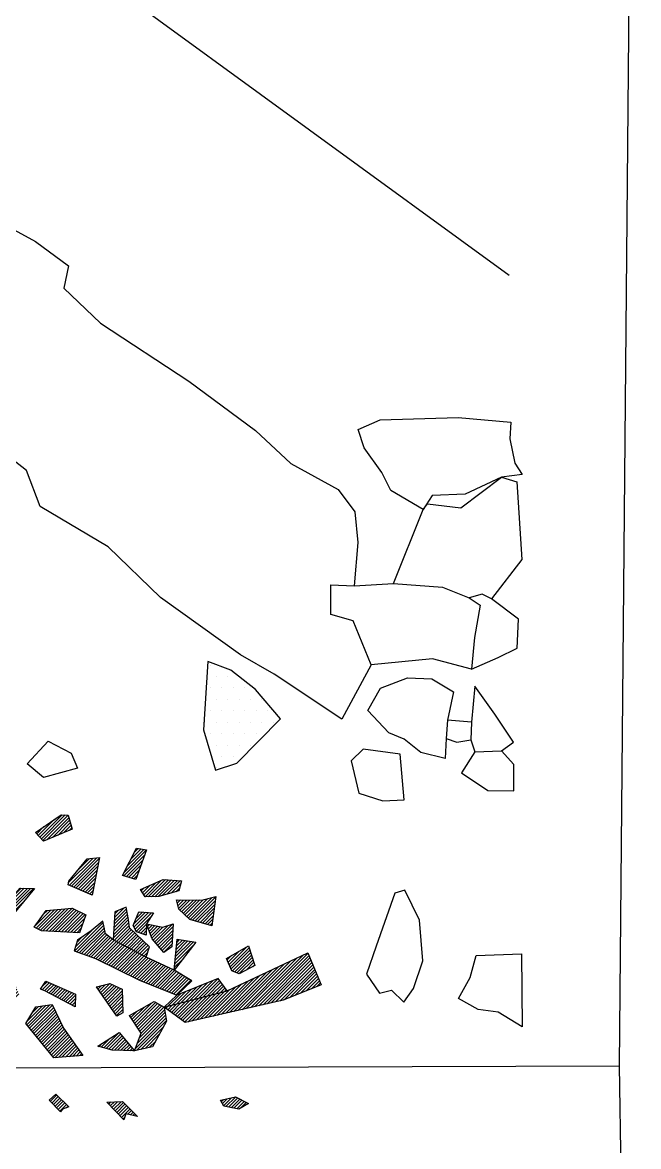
# Model space of a CAD drawing. Header units: metres. Extents: x 2 to 3.38, y -19.02 to -16.
# Drawn here: x 2.707 to 3.381, y -18.402 to -17.172 of the extents above; entities that cross this region are included whole.
import ezdxf

# ---------------------------------------------------------------- set-up
doc = ezdxf.new("R2010")
doc.units = ezdxf.units.M
doc.header["$LTSCALE"] = 25
doc.header["$MEASUREMENT"] = 0
doc.linetypes.add('STRICHPUNKTX2', pattern=[2, 1, -0.5, 0, -0.5])
doc.layers.get('0').update_dxf_attribs({"linetype": 'CONTINUOUS'})
for name, color, linetype in [('BEFUND', 1, 'CONTINUOUS'), ('GRABUNGSGRENZE', 3, 'STRICHPUNKTX2'), ('KNOCHEN', 2, 'CONTINUOUS'), ('KNOCHENSCHRAFF', 2, 'CONTINUOUS'), ('STEINE', 4, 'CONTINUOUS'), ('STEINESCHRAFF', 4, 'CONTINUOUS')]:
    doc.layers.add(name, color=color, linetype=linetype)

# ---------------------------------------------------------------- blocks, each defined once
blk = doc.blocks.new('*X4')
at = {"color": 0}
for p, q in [((248.67, -1802.29), (248.85, -1802.11)), ((248.83, -1802.49), (249.34, -1801.98)), ((248.99, -1802.68), (249.83, -1801.84)), ((249.15, -1802.88), (250.25, -1801.78)), ((249.3, -1803.07), (250.38, -1802)), ((249.46, -1803.27), (250.52, -1802.22)), ((249.62, -1803.47), (250.65, -1802.43)), ((249.78, -1803.66), (250.78, -1802.65)), ((249.93, -1803.86), (250.92, -1802.87)), ((250.09, -1804.05), (251.05, -1803.09)), ((250.25, -1804.25), (251.19, -1803.31)), ((250.47, -1804.38), (251.32, -1803.53)), ((250.7, -1804.5), (251.46, -1803.75)), ((250.94, -1804.62), (251.59, -1803.97)), ((251.17, -1804.74), (251.79, -1804.13)), ((262.53, -1805.41), (263.81, -1804.13)), ((272.57, -1806.32), (275.02, -1803.87)), ((272.74, -1806.51), (275.35, -1803.9)), ((272.9, -1806.7), (275.67, -1803.93)), ((251.4, -1804.87), (251.98, -1804.29)), ((251.63, -1804.99), (252.17, -1804.45)), ((251.87, -1805.11), (252.37, -1804.6)), ((252.1, -1805.23), (252.56, -1804.76)), ((252.33, -1805.35), (252.66, -1805.02)), ((262.6, -1805.68), (264.08, -1804.21)), ((262.63, -1804.95), (263.39, -1804.19)), ((262.74, -1804.49), (262.98, -1804.25)), ((262.81, -1805.83), (264.33, -1804.31)), ((263.01, -1805.98), (264.58, -1804.41)), ((263.22, -1806.13), (264.84, -1804.51)), ((263.48, -1806.22), (265.09, -1804.61)), ((272.24, -1805.95), (273.03, -1805.16)), ((272.4, -1806.14), (274.17, -1804.37)), ((273.35, -1806.61), (275.75, -1804.21)), ((273.96, -1806.35), (275.83, -1804.48)), ((274.57, -1806.09), (275.91, -1804.75)), ((275.18, -1805.84), (275.99, -1805.02)), ((275.79, -1805.58), (276.08, -1805.29)), ((251, -1807.74), (251.32, -1807.42)), ((251.04, -1808.05), (252, -1807.1)), ((251.08, -1808.37), (252.27, -1807.18)), ((251.12, -1808.68), (252.51, -1807.29)), ((251.16, -1808.99), (252.75, -1807.41)), ((251.77, -1808.74), (252.99, -1807.52)), ((252.48, -1808.39), (253.16, -1807.7)), ((265.54, -1807.35), (265.56, -1807.33)), ((265.56, -1807.67), (265.92, -1807.31)), ((265.59, -1808), (266.29, -1807.3)), ((265.62, -1808.32), (266.66, -1807.29)), ((265.65, -1808.65), (266.99, -1807.31)), ((265.67, -1808.98), (267.14, -1807.51)), ((265.7, -1809.3), (267.29, -1807.72)), ((252.85, -1808.37), (253.25, -1807.97)), ((253.22, -1808.35), (253.34, -1808.23)), ((265.47, -1811.66), (268.19, -1808.94)), ((265.73, -1809.63), (267.44, -1807.92)), ((265.76, -1809.95), (267.59, -1808.13)), ((265.79, -1810.28), (267.74, -1808.33)), ((265.81, -1810.61), (267.89, -1808.53)), ((265.84, -1810.93), (268.04, -1808.74)), ((275.72, -1811.3), (278.4, -1808.63)), ((275.78, -1811.6), (278.8, -1808.58)), ((276.03, -1811.7), (279.11, -1808.63)), ((276.28, -1811.81), (279.02, -1809.07)), ((276.78, -1809.89), (278, -1808.67)), ((252.87, -1811.88), (255.54, -1809.22)), ((253.01, -1811.39), (255.11, -1809.29)), ((253.11, -1811.99), (255.88, -1809.22)), ((253.35, -1812.1), (255.95, -1809.51)), ((253.6, -1812.22), (256.01, -1809.8)), ((253.84, -1812.33), (256.07, -1810.09)), ((265.09, -1812.39), (268.33, -1809.14)), ((265.33, -1812.5), (268.48, -1809.35)), ((265.6, -1812.59), (268.63, -1809.55)), ((265.86, -1812.68), (268.78, -1809.76)), ((266.13, -1812.77), (268.93, -1809.96)), ((267.43, -1811.82), (269.08, -1810.16)), ((276.53, -1811.91), (278.93, -1809.51)), ((276.77, -1812.02), (278.85, -1809.95)), ((254.07, -1812.45), (256.14, -1810.38)), ((254.27, -1812.61), (256.2, -1810.67)), ((254.46, -1812.76), (256.27, -1810.96)), ((254.66, -1812.92), (256.33, -1811.25)), ((254.86, -1813.08), (256.4, -1811.54)), ((267.83, -1811.77), (269.23, -1810.37)), ((268.22, -1811.73), (269.38, -1810.57)), ((277.02, -1812.12), (278.76, -1810.39)), ((277.27, -1812.23), (278.67, -1810.83)), ((277.52, -1812.34), (278.59, -1811.27)), ((255.23, -1813.06), (256.46, -1811.83)), ((255.59, -1813.05), (256.59, -1812.05)), ((255.96, -1813.03), (256.74, -1812.25)), ((256.33, -1813.02), (256.89, -1812.45)), ((256.7, -1813), (257.05, -1812.65)), ((267.28, -1815.5), (270.86, -1811.92)), ((267.47, -1815.67), (271.21, -1811.93)), ((267.67, -1815.82), (271.55, -1811.94)), ((267.88, -1815.97), (271.89, -1811.95)), ((269.72, -1812.71), (270.52, -1811.91)), ((277.77, -1812.44), (278.5, -1811.71)), ((278.02, -1812.55), (278.41, -1812.15)), ((278.26, -1812.65), (278.32, -1812.59)), ((245.01, -1815.86), (247.29, -1813.58)), ((245.25, -1815.96), (247.57, -1813.65)), ((245.5, -1816.07), (247.79, -1813.78)), ((245.74, -1816.18), (248.02, -1813.91)), ((245.99, -1814.52), (246.95, -1813.56)), ((246.38, -1813.78), (246.61, -1813.54)), ((257.07, -1812.98), (257.2, -1812.86)), ((263.77, -1814.06), (263.92, -1813.92)), ((263.8, -1814.39), (264.23, -1813.96)), ((263.83, -1814.71), (264.53, -1814.01)), ((268.08, -1816.11), (270.85, -1813.34)), ((244.35, -1814.74), (244.87, -1814.22)), ((244.41, -1815.04), (245.09, -1814.36)), ((244.51, -1814.23), (244.65, -1814.09)), ((244.54, -1815.26), (245.31, -1814.49)), ((244.67, -1815.49), (245.53, -1814.62)), ((244.79, -1815.72), (245.75, -1814.76)), ((245.99, -1816.29), (248.24, -1814.04)), ((246.22, -1816.41), (248.46, -1814.17)), ((246.37, -1816.61), (248.68, -1814.3)), ((246.53, -1816.81), (248.91, -1814.43)), ((246.68, -1817.01), (249.13, -1814.56)), ((246.84, -1817.21), (248.8, -1815.25)), ((263.86, -1815.03), (264.84, -1814.05)), ((263.89, -1815.36), (265.14, -1814.11)), ((264.26, -1815.35), (265.28, -1814.32)), ((264.96, -1814.99), (265.42, -1814.53)), ((272.06, -1816.03), (273.78, -1814.3)), ((272.16, -1816.28), (274.17, -1814.27)), ((272.39, -1816.4), (274.56, -1814.23)), ((272.63, -1816.52), (274.95, -1814.2)), ((272.91, -1816.59), (275.34, -1814.16)), ((272.98, -1814.76), (273.4, -1814.34)), ((273.24, -1816.61), (275.72, -1814.13)), ((273.58, -1816.63), (276.11, -1814.09)), ((273.92, -1816.64), (276.35, -1814.21)), ((274.25, -1816.66), (276.59, -1814.32)), ((274.59, -1816.68), (276.83, -1814.44)), ((274.93, -1816.69), (277.07, -1814.55)), ((275.27, -1816.71), (277.31, -1814.67)), ((275.6, -1816.73), (277.55, -1814.78)), ((275.94, -1816.74), (277.46, -1815.23)), ((246.94, -1817.46), (248.53, -1815.87)), ((247, -1817.75), (248.76, -1816)), ((247.45, -1817.65), (248.98, -1816.12)), ((248.01, -1817.45), (249.08, -1816.38)), ((268.29, -1816.26), (269.18, -1815.37)), ((276.28, -1816.76), (277.28, -1815.76)), ((276.37, -1818.79), (279.51, -1815.65)), ((276.61, -1816.78), (277.1, -1816.29)), ((276.63, -1818.88), (279.57, -1815.94)), ((276.89, -1818.97), (279.64, -1816.23)), ((248.56, -1817.26), (249.03, -1816.78)), ((260.9, -1818.7), (261.9, -1817.7)), ((260.92, -1818.33), (261.66, -1817.59)), ((260.93, -1817.96), (261.42, -1817.47)), ((260.94, -1817.6), (261.18, -1817.36)), ((264.77, -1818.01), (265.83, -1816.96)), ((264.79, -1817.64), (265.55, -1816.88)), ((264.8, -1817.28), (265.27, -1816.81)), ((264.81, -1816.91), (264.99, -1816.73)), ((265, -1818.14), (266.11, -1817.03)), ((265.23, -1818.26), (266.39, -1817.1)), ((265.46, -1818.39), (266.59, -1817.25)), ((265.68, -1818.51), (266.69, -1817.5)), ((276.45, -1818.35), (278.26, -1816.54)), ((276.61, -1817.84), (277.17, -1817.28)), ((277.15, -1819.06), (279.7, -1816.52)), ((277.42, -1819.16), (279.77, -1816.81)), ((277.68, -1819.25), (279.92, -1817)), ((277.94, -1819.34), (280.12, -1817.16)), ((278.2, -1819.43), (280.31, -1817.32)), ((278.47, -1819.52), (280.51, -1817.48)), ((278.72, -1819.62), (280.72, -1817.62)), ((253.91, -1818.62), (254.07, -1818.46)), ((253.97, -1818.91), (254.45, -1818.43)), ((254.04, -1819.2), (254.84, -1818.4)), ((254.1, -1819.49), (255.22, -1818.37)), ((254.16, -1819.79), (255.6, -1818.35)), ((254.22, -1820.08), (255.97, -1818.33)), ((254.28, -1820.37), (256.06, -1818.59)), ((254.35, -1820.66), (256.16, -1818.85)), ((260.81, -1821.27), (263.58, -1818.5)), ((260.82, -1820.9), (263.34, -1818.38)), ((260.83, -1820.53), (263.1, -1818.27)), ((260.85, -1820.17), (262.86, -1818.16)), ((260.86, -1819.8), (262.62, -1818.04)), ((260.87, -1819.43), (262.38, -1817.93)), ((260.89, -1819.07), (262.14, -1817.81)), ((261.03, -1821.4), (263.82, -1818.61)), ((261.35, -1821.43), (264.06, -1818.72)), ((265.91, -1818.64), (266.79, -1817.76)), ((266.14, -1818.76), (266.89, -1818.01)), ((266.37, -1818.89), (266.99, -1818.27)), ((266.6, -1819.01), (267.09, -1818.52)), ((266.83, -1819.14), (267.19, -1818.77)), ((278.96, -1819.74), (280.95, -1817.74)), ((279.19, -1819.85), (281.19, -1817.86)), ((279.43, -1819.97), (281.42, -1817.98)), ((279.67, -1820.09), (281.65, -1818.1)), ((279.9, -1820.2), (281.88, -1818.22)), ((280.14, -1820.32), (282.12, -1818.35)), ((280.38, -1820.44), (282.35, -1818.47)), ((280.61, -1820.55), (282.58, -1818.59)), ((280.85, -1820.67), (282.81, -1818.71)), ((281.09, -1820.79), (283.05, -1818.83)), ((254.68, -1820.67), (256.25, -1819.11)), ((255.02, -1820.69), (256.34, -1819.37)), ((255.36, -1820.7), (256.43, -1819.63)), ((255.7, -1820.72), (256.53, -1819.89)), ((256.04, -1820.73), (256.62, -1820.15)), ((261.67, -1821.47), (263.98, -1819.16)), ((261.98, -1821.51), (263.89, -1819.6)), ((262.3, -1821.54), (263.81, -1820.03)), ((267.06, -1819.26), (267.29, -1819.03)), ((267.28, -1819.39), (267.39, -1819.28)), ((281.32, -1820.91), (283.28, -1818.95)), ((281.56, -1821.02), (283.51, -1819.07)), ((281.8, -1821.14), (283.74, -1819.19)), ((282.03, -1821.26), (283.98, -1819.31)), ((282.27, -1821.37), (284.21, -1819.44)), ((282.51, -1821.49), (284.45, -1819.55)), ((282.74, -1821.61), (284.69, -1819.66)), ((282.98, -1821.72), (284.93, -1819.77)), ((283.22, -1821.84), (285.17, -1819.89)), ((283.45, -1821.96), (285.41, -1820)), ((283.7, -1822.06), (285.65, -1820.11)), ((245.37, -1820.8), (245.44, -1820.73)), ((245.44, -1821.07), (245.65, -1820.87)), ((245.52, -1821.35), (245.86, -1821.02)), ((245.6, -1821.63), (246.07, -1821.16)), ((245.67, -1821.91), (246.28, -1821.3)), ((256.38, -1820.74), (256.71, -1820.42)), ((256.72, -1820.76), (256.8, -1820.68)), ((262.62, -1821.58), (263.73, -1820.47)), ((262.94, -1821.61), (263.65, -1820.9)), ((263.26, -1821.65), (263.56, -1821.34)), ((283.95, -1822.16), (285.89, -1820.22)), ((284.21, -1822.26), (286.14, -1820.34)), ((284.46, -1822.37), (286.38, -1820.45)), ((284.71, -1822.47), (286.62, -1820.56)), ((284.96, -1822.57), (286.86, -1820.67)), ((285.22, -1822.67), (287.1, -1820.79)), ((285.47, -1822.77), (287.33, -1820.9)), ((285.72, -1822.87), (287.55, -1821.04)), ((285.97, -1822.97), (287.78, -1821.17)), ((286.23, -1823.07), (288, -1821.3)), ((245.75, -1822.19), (246.49, -1821.45)), ((245.82, -1822.47), (246.7, -1821.59)), ((245.99, -1822.65), (246.91, -1821.73)), ((246.2, -1822.8), (247.12, -1821.87)), ((246.4, -1822.95), (247.33, -1822.02)), ((246.61, -1823.1), (247.54, -1822.16)), ((246.81, -1823.24), (247.75, -1822.3)), ((247.02, -1823.39), (247.96, -1822.45)), ((247.22, -1823.54), (248.17, -1822.59)), ((272.84, -1822.67), (273.36, -1822.15)), ((272.84, -1823.03), (273.61, -1822.25)), ((273.08, -1823.14), (273.86, -1822.36)), ((273.32, -1823.26), (274.1, -1822.47)), ((273.55, -1823.38), (274.35, -1822.58)), ((286.48, -1823.17), (288.22, -1821.44)), ((286.73, -1823.27), (288.44, -1821.57)), ((286.98, -1823.38), (288.66, -1821.7)), ((287.24, -1823.48), (288.88, -1821.84)), ((287.49, -1823.58), (289.1, -1821.97)), ((247.43, -1823.69), (248.38, -1822.73)), ((247.63, -1823.84), (248.59, -1822.88)), ((247.84, -1823.99), (248.8, -1823.02)), ((248.58, -1823.6), (249.01, -1823.16)), ((267.02, -1822.84), (267.06, -1822.8)), ((267.07, -1823.14), (267.41, -1822.8)), ((267.13, -1823.44), (267.76, -1822.8)), ((267.18, -1823.73), (268.12, -1822.8)), ((267.23, -1824.03), (268.47, -1822.8)), ((267.29, -1824.33), (268.85, -1822.77)), ((267.34, -1824.63), (269.23, -1822.75)), ((267.57, -1824.76), (269.61, -1822.72)), ((267.95, -1824.73), (269.97, -1822.71)), ((268.34, -1824.69), (270.07, -1822.96)), ((268.73, -1824.66), (270.18, -1823.21)), ((269.12, -1824.63), (270.28, -1823.46)), ((273.78, -1823.5), (274.59, -1822.68)), ((274.01, -1823.62), (274.84, -1822.79)), ((274.24, -1823.74), (275.09, -1822.9)), ((274.48, -1823.86), (275.33, -1823.01)), ((274.71, -1823.98), (275.58, -1823.12)), ((274.94, -1824.11), (275.82, -1823.22)), ((275.17, -1824.23), (276.07, -1823.33)), ((275.4, -1824.35), (276.32, -1823.44)), ((275.64, -1824.47), (276.47, -1823.63)), ((253.93, -1825.67), (255.1, -1824.5)), ((253.93, -1825.31), (254.72, -1824.53)), ((253.93, -1824.96), (254.34, -1824.55)), ((253.93, -1824.61), (253.96, -1824.58)), ((254.14, -1825.82), (255.48, -1824.48)), ((254.46, -1825.85), (255.85, -1824.45)), ((254.78, -1825.88), (256.23, -1824.43)), ((255.1, -1825.91), (256.61, -1824.41)), ((255.42, -1825.95), (256.99, -1824.38)), ((255.74, -1825.98), (257.08, -1824.64)), ((256.07, -1826.01), (257.07, -1825.01)), ((269.51, -1824.59), (269.92, -1824.18)), ((271.14, -1826.85), (273.26, -1824.72)), ((271.21, -1826.42), (272.85, -1824.78)), ((271.3, -1827.04), (273.67, -1824.67)), ((271.46, -1827.24), (273.97, -1824.72)), ((271.61, -1827.43), (274.09, -1824.96)), ((271.77, -1825.51), (272.44, -1824.84)), ((275.87, -1824.59), (276.46, -1824)), ((276.1, -1824.71), (276.45, -1824.37)), ((276.33, -1824.83), (276.43, -1824.74)), ((256.39, -1826.04), (257.06, -1825.37)), ((256.71, -1826.07), (257.05, -1825.73)), ((257.03, -1826.1), (257.04, -1826.1)), ((261.43, -1827.37), (262.79, -1826)), ((261.59, -1827.56), (263.18, -1825.97)), ((261.76, -1827.75), (263.46, -1826.04)), ((261.92, -1827.94), (263.6, -1826.26)), ((271.77, -1827.63), (274.2, -1825.2)), ((271.93, -1827.82), (274.31, -1825.44)), ((272.09, -1828.02), (274.43, -1825.68)), ((272.25, -1828.21), (274.54, -1825.92)), ((272.41, -1828.41), (274.65, -1826.16)), ((261.26, -1827.18), (261.28, -1827.16)), ((262.08, -1828.13), (263.74, -1826.47)), ((262.25, -1828.31), (263.88, -1826.68)), ((262.41, -1828.5), (264.02, -1826.9)), ((262.57, -1828.69), (264.16, -1827.11)), ((262.74, -1828.88), (264.3, -1827.32)), ((262.9, -1829.07), (264.44, -1827.54)), ((272.56, -1828.6), (274.77, -1826.4)), ((272.72, -1828.8), (274.88, -1826.64)), ((272.88, -1828.99), (274.99, -1826.88)), ((273.04, -1829.19), (275.11, -1827.12)), ((273.2, -1829.39), (275.24, -1827.34)), ((252.36, -1828.66), (252.41, -1828.61)), ((252.36, -1829.01), (252.7, -1828.67)), ((252.36, -1829.37), (252.99, -1828.73)), ((263.07, -1829.26), (264.58, -1827.75)), ((263.2, -1830.54), (265.14, -1828.6)), ((263.23, -1829.45), (264.72, -1827.96)), ((263.39, -1829.64), (264.86, -1828.18)), ((263.42, -1829.97), (265, -1828.39)), ((273.36, -1829.58), (275.39, -1827.55)), ((273.51, -1829.78), (275.53, -1827.76)), ((273.67, -1829.97), (275.68, -1827.96)), ((273.83, -1830.17), (275.83, -1828.17)), ((273.99, -1830.36), (275.97, -1828.38)), ((274.23, -1830.47), (276.12, -1828.58)), ((252.36, -1829.72), (253.29, -1828.79)), ((252.36, -1830.07), (253.58, -1828.85)), ((252.36, -1830.43), (253.87, -1828.91)), ((252.36, -1830.78), (254.17, -1828.97)), ((252.36, -1831.13), (254.27, -1829.22)), ((252.36, -1831.49), (254.08, -1829.76)), ((262.85, -1831.6), (265.42, -1829.03)), ((262.97, -1831.12), (265.28, -1828.82)), ((263.2, -1831.6), (265.5, -1829.3)), ((263.56, -1831.6), (265.3, -1829.86)), ((274.62, -1830.44), (276.27, -1828.79)), ((275, -1830.41), (276.42, -1829)), ((275.39, -1830.38), (276.56, -1829.2)), ((275.77, -1830.35), (276.71, -1829.41)), ((276.15, -1830.32), (276.86, -1829.61)), ((276.54, -1830.29), (277, -1829.82)), ((252.36, -1831.84), (253.9, -1830.3)), ((252.78, -1831.77), (253.72, -1830.83)), ((263.91, -1831.6), (265.1, -1830.41)), ((264.26, -1831.6), (264.9, -1830.96)), ((276.92, -1830.26), (277.15, -1830.03)), ((253.3, -1831.61), (253.54, -1831.37)), ((264.62, -1831.6), (264.7, -1831.52)), ((273.71, -1835.24), (274.42, -1834.53)), ((273.88, -1835.42), (274.6, -1834.7)), ((274.06, -1835.59), (274.78, -1834.87)), ((292.68, -1835.71), (293.54, -1834.85)), ((292.93, -1835.81), (293.99, -1834.76)), ((293.23, -1835.87), (294.22, -1834.88)), ((274.24, -1835.77), (274.96, -1835.05)), ((274.41, -1835.95), (275.14, -1835.22)), ((274.59, -1836.12), (275.32, -1835.39)), ((274.77, -1836.3), (275.5, -1835.57)), ((275.5, -1835.92), (275.68, -1835.74)), ((279.94, -1835.37), (280, -1835.31)), ((280.11, -1835.55), (280.36, -1835.3)), ((280.29, -1835.73), (280.73, -1835.29)), ((280.46, -1835.91), (281.09, -1835.28)), ((280.64, -1836.09), (281.46, -1835.27)), ((280.81, -1836.27), (281.72, -1835.36)), ((280.99, -1836.44), (281.89, -1835.54)), ((281.16, -1836.62), (282.07, -1835.72)), ((281.34, -1836.8), (282.25, -1835.89)), ((281.51, -1836.98), (282.42, -1836.07)), ((292.43, -1835.25), (292.63, -1835.05)), ((292.55, -1835.48), (293.09, -1834.95)), ((293.53, -1835.93), (294.46, -1834.99)), ((293.82, -1835.98), (294.69, -1835.11)), ((294.12, -1836.04), (294.93, -1835.23)), ((294.56, -1835.95), (295.17, -1835.35)), ((295.39, -1835.48), (295.4, -1835.46)), ((281.68, -1837.16), (281.85, -1837)), ((282.2, -1836.64), (282.6, -1836.25)), ((282.49, -1836.71), (282.78, -1836.42)), ((282.77, -1836.78), (282.95, -1836.6)), ((283.06, -1836.85), (283.13, -1836.78)), ((279.32, -1854.03), (286.96, -1846.38)), ((279.44, -1854.25), (287.18, -1846.52)), ((279.57, -1854.48), (287.39, -1846.66)), ((279.77, -1854.63), (287.6, -1846.8)), ((280.05, -1854.7), (287.81, -1846.94)), ((286.12, -1846.87), (286.75, -1846.24)), ((270.92, -1848.64), (272.12, -1847.43)), ((271, -1848.2), (271.81, -1847.39)), ((271.07, -1848.84), (272.43, -1847.48)), ((271.24, -1849.02), (272.73, -1847.53)), ((271.54, -1849.07), (273.04, -1847.57)), ((271.83, -1849.13), (273.34, -1847.62)), ((272.13, -1849.19), (273.65, -1847.67)), ((272.42, -1849.25), (273.96, -1847.72)), ((272.72, -1849.31), (274.26, -1847.76)), ((273.01, -1849.37), (274.57, -1847.81)), ((273.31, -1849.43), (274.88, -1847.86)), ((273.6, -1849.49), (275.18, -1847.9)), ((273.9, -1849.55), (275.49, -1847.95)), ((274.19, -1849.61), (275.8, -1848)), ((274.48, -1849.66), (276.1, -1848.05)), ((274.78, -1849.72), (276.37, -1848.14)), ((280.34, -1854.77), (287.42, -1847.69)), ((289.65, -1849.35), (290.83, -1848.17)), ((289.95, -1849.41), (291.42, -1847.94)), ((290.31, -1849.4), (291.77, -1847.94)), ((290.67, -1849.39), (292.12, -1847.94)), ((291.03, -1849.38), (292.48, -1847.94)), ((291.39, -1849.37), (292.83, -1847.94)), ((291.75, -1849.36), (293.18, -1847.94)), ((292.08, -1849.39), (293.48, -1847.99)), ((292.36, -1849.47), (293.75, -1848.08)), ((292.64, -1849.54), (294.01, -1848.17)), ((292.92, -1849.62), (294.28, -1848.25)), ((293.2, -1849.69), (294.54, -1848.34)), ((293.48, -1849.76), (294.81, -1848.43)), ((269.43, -1851.19), (271.01, -1849.6)), ((269.51, -1850.75), (270.77, -1849.49)), ((269.58, -1850.32), (270.52, -1849.38)), ((269.66, -1849.89), (270.28, -1849.27)), ((269.74, -1849.46), (270.04, -1849.16)), ((275.07, -1849.78), (276.28, -1848.57)), ((275.37, -1849.84), (276.2, -1849.01)), ((275.66, -1849.9), (276.12, -1849.44)), ((279.19, -1853.8), (283.57, -1849.42)), ((280.62, -1854.84), (286.3, -1849.16)), ((289.32, -1848.97), (289.38, -1848.91)), ((289.49, -1849.16), (290.1, -1848.54)), ((293.76, -1849.84), (295.03, -1848.57)), ((294.1, -1849.85), (295.11, -1848.83)), ((294.49, -1849.81), (295.2, -1849.1)), ((294.89, -1849.77), (295.29, -1849.36)), ((295.28, -1849.73), (295.38, -1849.63)), ((269.36, -1851.6), (271.25, -1849.72)), ((269.61, -1851.71), (271.49, -1849.83)), ((269.85, -1851.82), (271.74, -1849.94)), ((270.1, -1851.93), (271.98, -1850.05)), ((270.34, -1852.04), (272.22, -1850.16)), ((270.58, -1852.15), (272.46, -1850.27)), ((270.83, -1852.26), (272.71, -1850.38)), ((271.07, -1852.37), (272.95, -1850.49)), ((271.32, -1852.48), (273.19, -1850.6)), ((271.56, -1852.59), (273.43, -1850.71)), ((271.8, -1852.7), (273.68, -1850.83)), ((275.96, -1849.96), (276.04, -1849.88)), ((278.44, -1852.43), (280.13, -1850.74)), ((278.56, -1852.66), (280.56, -1850.66)), ((278.69, -1852.88), (280.99, -1850.58)), ((278.81, -1853.11), (281.43, -1850.5)), ((278.94, -1853.34), (281.86, -1850.42)), ((279.07, -1853.57), (282.29, -1850.34)), ((280.91, -1854.91), (285.19, -1850.63)), ((272.05, -1852.81), (273.92, -1850.94)), ((272.29, -1852.92), (274.16, -1851.05)), ((272.56, -1853.01), (274.4, -1851.16)), ((272.82, -1853.1), (274.65, -1851.27)), ((273.09, -1853.18), (274.89, -1851.38)), ((273.35, -1853.27), (275.13, -1851.49)), ((273.62, -1853.36), (275.37, -1851.6)), ((273.88, -1853.45), (275.62, -1851.71)), ((274.15, -1853.54), (275.86, -1851.83)), ((274.41, -1853.63), (276.1, -1851.94)), ((274.68, -1853.71), (276.34, -1852.05)), ((278.31, -1852.2), (279.3, -1851.21)), ((281.2, -1854.97), (284.38, -1851.78)), ((274.94, -1853.8), (276.4, -1852.35)), ((275.21, -1853.89), (276.22, -1852.88)), ((281.48, -1855.04), (283.8, -1852.72)), ((275.47, -1853.98), (276.04, -1853.41)), ((275.74, -1854.07), (275.87, -1853.94)), ((279.09, -1855.66), (279.23, -1855.53)), ((279.24, -1855.86), (279.66, -1855.45)), ((279.4, -1856.07), (280.1, -1855.36)), ((279.59, -1856.23), (280.43, -1855.38)), ((279.84, -1856.33), (280.63, -1855.54)), ((280.08, -1856.44), (280.83, -1855.69)), ((281.77, -1855.11), (281.9, -1854.98)), ((280.33, -1856.54), (281.03, -1855.84)), ((280.64, -1856.59), (281.23, -1856)), ((281.34, -1856.24), (281.43, -1856.15))]:
    blk.add_line(p, q, dxfattribs=at)
blk = doc.blocks.new('*X5')
at = {"color": 0}
for p, q in [((281.8, -1810.18), (284.25, -1807.73)), ((282.16, -1809.46), (283.95, -1807.68)), ((282.53, -1808.74), (283.65, -1807.62)), ((282.89, -1808.02), (283.35, -1807.57)), ((281.76, -1810.57), (284.07, -1808.26)), ((282.04, -1810.65), (283.87, -1808.81)), ((282.31, -1810.72), (283.66, -1809.37)), ((282.59, -1810.8), (283.46, -1809.93)), ((282.87, -1810.88), (283.26, -1810.49)), ((283.95, -1812.62), (285.26, -1811.32)), ((284.09, -1812.84), (285.9, -1811.03)), ((284.42, -1812.86), (286.32, -1810.96)), ((284.78, -1812.85), (286.65, -1810.98)), ((285.15, -1812.84), (286.98, -1811.01)), ((285.52, -1812.82), (287.31, -1811.03)), ((285.98, -1812.71), (287.64, -1811.06)), ((286.47, -1812.57), (287.96, -1811.08)), ((286.96, -1812.44), (287.99, -1811.41)), ((283.68, -1812.18), (283.97, -1811.89)), ((283.82, -1812.4), (284.61, -1811.6)), ((287.45, -1812.3), (287.86, -1811.89)), ((287.54, -1813.27), (287.63, -1813.18)), ((287.61, -1813.55), (287.97, -1813.2)), ((287.68, -1813.84), (288.3, -1813.22)), ((287.76, -1814.12), (288.65, -1813.22)), ((287.91, -1814.32), (289.01, -1813.21)), ((288.09, -1814.49), (289.38, -1813.21)), ((288.28, -1814.66), (289.74, -1813.2)), ((288.46, -1814.83), (290.1, -1813.19)), ((288.65, -1815), (290.48, -1813.16)), ((288.83, -1815.16), (290.95, -1813.05)), ((289.03, -1815.32), (291.42, -1812.93)), ((289.3, -1815.41), (291.84, -1812.86)), ((289.57, -1815.49), (291.78, -1813.28)), ((289.84, -1815.57), (291.72, -1813.69)), ((280.66, -1816.62), (282.23, -1815.05)), ((280.69, -1816.24), (282.17, -1814.75)), ((280.71, -1815.86), (282.11, -1814.46)), ((280.74, -1815.48), (282.06, -1814.16)), ((280.76, -1815.1), (281.76, -1814.1)), ((280.79, -1814.72), (281.16, -1814.35)), ((282.84, -1815.86), (284.15, -1814.55)), ((282.88, -1816.17), (284.48, -1814.57)), ((283, -1816.4), (284.81, -1814.59)), ((283.09, -1815.25), (283.81, -1814.53)), ((283.12, -1816.64), (284.82, -1814.93)), ((283.34, -1814.65), (283.48, -1814.51)), ((290.12, -1815.65), (291.66, -1814.1)), ((290.39, -1815.73), (291.6, -1814.51)), ((290.66, -1815.81), (291.54, -1814.93)), ((280.61, -1817.38), (282.32, -1815.67)), ((280.64, -1817), (282.28, -1815.35)), ((280.72, -1817.62), (282.35, -1815.99)), ((280.95, -1817.74), (282.42, -1816.27)), ((281.19, -1817.86), (282.6, -1816.44)), ((283.35, -1816.76), (284.26, -1815.85)), ((283.61, -1816.85), (284.25, -1816.21)), ((284.27, -1815.84), (284.28, -1815.83)), ((284.36, -1816.1), (284.57, -1815.89)), ((284.46, -1816.35), (284.87, -1815.95)), ((284.56, -1816.61), (285.16, -1816)), ((284.65, -1816.87), (285.46, -1816.06)), ((284.75, -1817.12), (285.75, -1816.12)), ((284.85, -1817.38), (286.05, -1816.18)), ((284.99, -1817.59), (286.57, -1816.01)), ((285.16, -1817.78), (287.09, -1815.85)), ((285.32, -1817.97), (287.14, -1816.15)), ((290.93, -1815.89), (291.49, -1815.34)), ((291.2, -1815.97), (291.43, -1815.75)), ((281.42, -1817.98), (282.78, -1816.62)), ((281.65, -1818.1), (282.96, -1816.79)), ((281.88, -1818.22), (283.15, -1816.96)), ((282.12, -1818.35), (283.33, -1817.13)), ((282.35, -1818.47), (283.51, -1817.31)), ((282.58, -1818.59), (283.69, -1817.48)), ((282.81, -1818.71), (283.87, -1817.65)), ((283.88, -1816.93), (284.23, -1816.58)), ((284.14, -1817.02), (284.22, -1816.95)), ((285.48, -1818.16), (287.12, -1816.52)), ((285.65, -1818.35), (287.1, -1816.9)), ((285.81, -1818.54), (287.07, -1817.28)), ((285.97, -1818.73), (287.05, -1817.65)), ((287.46, -1819.01), (288.79, -1817.68)), ((287.5, -1818.61), (288.48, -1817.63)), ((287.55, -1818.22), (288.18, -1817.59)), ((287.59, -1817.82), (287.87, -1817.54)), ((283.05, -1818.83), (284.05, -1817.82)), ((283.28, -1818.95), (284.23, -1818)), ((283.51, -1819.07), (284.41, -1818.17)), ((283.74, -1819.19), (284.55, -1818.39)), ((283.98, -1819.31), (284.38, -1818.91)), ((286.14, -1818.92), (287.03, -1818.03)), ((287.34, -1820.2), (289.42, -1818.11)), ((287.38, -1819.8), (289.41, -1817.77)), ((287.42, -1819.4), (289.1, -1817.73)), ((293.18, -1820), (294.39, -1818.8)), ((293.29, -1820.26), (295.22, -1818.33)), ((293.39, -1820.51), (295.48, -1818.42)), ((293.49, -1820.76), (295.56, -1818.69)), ((284.21, -1819.44), (284.22, -1819.43)), ((287.29, -1820.59), (288.14, -1819.74)), ((293.08, -1819.75), (293.55, -1819.28)), ((293.62, -1820.98), (295.65, -1818.95)), ((293.88, -1821.08), (295.74, -1819.22)), ((294.14, -1821.17), (295.83, -1819.48)), ((294.4, -1821.26), (295.92, -1819.75)), ((294.71, -1825.2), (300.04, -1819.87)), ((295.15, -1820.87), (296.01, -1820.01)), ((295.17, -1825.09), (300.71, -1819.55)), ((295.62, -1824.99), (301.38, -1819.23)), ((296.08, -1824.88), (301.94, -1819.03)), ((296.54, -1824.78), (302.04, -1819.28)), ((297, -1824.68), (302.14, -1819.53)), ((297.46, -1824.57), (302.25, -1819.78)), ((297.91, -1824.47), (302.35, -1820.03)), ((292.88, -1825.61), (297.37, -1821.13)), ((293.34, -1825.51), (298.03, -1820.81)), ((293.79, -1825.41), (298.7, -1820.5)), ((294.25, -1825.3), (299.37, -1820.18)), ((295.9, -1820.47), (296.09, -1820.28)), ((298.37, -1824.36), (302.45, -1820.28)), ((298.83, -1824.26), (302.55, -1820.54)), ((299.3, -1824.14), (302.66, -1820.79)), ((299.9, -1823.89), (302.76, -1821.04)), ((300.5, -1823.65), (302.86, -1821.29)), ((278.94, -1822.94), (279.31, -1822.56)), ((279.08, -1823.15), (279.78, -1822.45)), ((279.23, -1823.35), (280.24, -1822.34)), ((279.37, -1823.56), (280.49, -1822.45)), ((279.52, -1823.77), (280.73, -1822.56)), ((288.5, -1824.34), (290.35, -1822.49)), ((288.98, -1824.21), (290.94, -1822.25)), ((289.45, -1824.09), (291.54, -1822.01)), ((289.93, -1823.97), (292.11, -1821.79)), ((290.41, -1823.84), (292.25, -1822)), ((290.88, -1823.72), (292.4, -1822.2)), ((291.05, -1826.03), (294.69, -1822.39)), ((291.36, -1823.59), (292.55, -1822.41)), ((291.51, -1825.93), (295.36, -1822.07)), ((291.84, -1823.47), (292.69, -1822.62)), ((291.96, -1825.82), (296.03, -1821.76)), ((292.42, -1825.72), (296.7, -1821.44)), ((301.09, -1823.41), (302.96, -1821.54)), ((301.69, -1823.16), (303.06, -1821.79)), ((302.29, -1822.92), (303.17, -1822.04)), ((302.88, -1822.68), (303.27, -1822.3)), ((278.79, -1822.73), (278.85, -1822.68)), ((279.66, -1823.98), (280.97, -1822.67)), ((279.81, -1824.19), (281.21, -1822.79)), ((279.95, -1824.4), (281.45, -1822.9)), ((280.1, -1824.6), (281.57, -1823.13)), ((280.25, -1824.81), (281.59, -1823.47)), ((280.39, -1825.02), (281.6, -1823.81)), ((286.59, -1824.83), (287.97, -1823.45)), ((287.07, -1824.71), (288.57, -1823.21)), ((287.54, -1824.58), (289.16, -1822.97)), ((288, -1826.25), (290.41, -1823.84)), ((288.02, -1824.46), (289.75, -1822.73)), ((288.2, -1826.4), (290.88, -1823.72)), ((288.4, -1826.55), (291.36, -1823.59)), ((288.76, -1826.55), (291.84, -1823.47)), ((289.22, -1826.45), (292.32, -1823.35)), ((289.67, -1826.34), (292.79, -1823.22)), ((290.13, -1826.24), (293.35, -1823.02)), ((290.59, -1826.13), (294.02, -1822.7)), ((292.32, -1823.35), (292.84, -1822.83)), ((292.79, -1823.22), (292.98, -1823.03)), ((280.54, -1825.23), (281.61, -1824.15)), ((280.68, -1825.44), (281.63, -1824.49)), ((280.83, -1825.64), (281.64, -1824.83)), ((282.66, -1826.28), (284.03, -1824.92)), ((282.8, -1826.49), (284.85, -1824.45)), ((282.95, -1826.71), (285.24, -1824.41)), ((283.09, -1826.92), (285.47, -1824.54)), ((283.23, -1827.13), (285.7, -1824.66)), ((283.37, -1827.35), (285.93, -1824.79)), ((283.51, -1827.56), (286.16, -1824.91)), ((286.36, -1825.06), (286.59, -1824.83)), ((286.57, -1825.21), (287.07, -1824.71)), ((286.77, -1825.36), (287.54, -1824.58)), ((286.98, -1825.51), (288.02, -1824.46)), ((287.18, -1825.65), (288.5, -1824.34)), ((287.38, -1825.8), (288.98, -1824.21)), ((287.59, -1825.95), (289.45, -1824.09)), ((287.79, -1826.1), (289.93, -1823.97)), ((280.97, -1825.85), (281.65, -1825.17)), ((281.59, -1825.58), (281.67, -1825.51)), ((282.38, -1825.86), (282.4, -1825.84)), ((282.52, -1826.07), (283.22, -1825.38)), ((283.04, -1829.44), (286.39, -1826.09)), ((283.25, -1828.88), (286.34, -1825.79)), ((283.45, -1828.32), (286.29, -1825.49)), ((283.65, -1827.77), (286.24, -1825.18)), ((283.17, -1829.66), (286.44, -1826.39)), ((283.63, -1829.56), (286.12, -1827.07)), ((279.29, -1829.3), (280.25, -1828.34)), ((279.57, -1829.38), (281.26, -1827.68)), ((279.85, -1829.45), (281.42, -1827.88)), ((280.13, -1829.52), (281.58, -1828.07)), ((280.41, -1829.59), (281.74, -1828.26)), ((280.73, -1829.63), (281.9, -1828.46)), ((281.07, -1829.64), (282.06, -1828.65)), ((284.09, -1829.45), (285.69, -1827.85)), ((284.55, -1829.35), (285.27, -1828.63)), ((279.01, -1829.23), (279.24, -1829)), ((281.41, -1829.65), (282.22, -1828.85)), ((281.75, -1829.67), (282.38, -1829.04)), ((282.09, -1829.68), (282.54, -1829.23)), ((282.43, -1829.7), (282.7, -1829.43)), ((282.77, -1829.71), (282.86, -1829.62))]:
    blk.add_line(p, q, dxfattribs=at)
blk = doc.blocks.new('*X10')
at = {"color": 0}
for p, q in [((291.25, -1787.5), (291.25, -1787.5)), ((291.875, -1788.75), (291.875, -1788.75)), ((293.125, -1788.75), (293.125, -1788.75)), ((291.25, -1790), (291.25, -1790)), ((292.5, -1790), (292.5, -1790)), ((293.75, -1790), (293.75, -1790)), ((295, -1790), (295, -1790)), ((291.875, -1791.25), (291.875, -1791.25)), ((293.125, -1791.25), (293.125, -1791.25)), ((294.375, -1791.25), (294.375, -1791.25)), ((295.625, -1791.25), (295.625, -1791.25)), ((296.875, -1791.25), (296.875, -1791.25)), ((291.25, -1792.5), (291.25, -1792.5)), ((292.5, -1792.5), (292.5, -1792.5)), ((293.75, -1792.5), (293.75, -1792.5)), ((295, -1792.5), (295, -1792.5)), ((296.25, -1792.5), (296.25, -1792.5)), ((297.5, -1792.5), (297.5, -1792.5)), ((290.625, -1793.75), (290.625, -1793.75)), ((291.875, -1793.75), (291.875, -1793.75)), ((293.125, -1793.75), (293.125, -1793.75)), ((294.375, -1793.75), (294.375, -1793.75)), ((295.625, -1793.75), (295.625, -1793.75)), ((296.875, -1793.75), (296.875, -1793.75)), ((298.125, -1793.75), (298.125, -1793.75)), ((291.25, -1795), (291.25, -1795)), ((292.5, -1795), (292.5, -1795)), ((293.75, -1795), (293.75, -1795)), ((295, -1795), (295, -1795)), ((296.25, -1795), (296.25, -1795)), ((291.875, -1796.25), (291.875, -1796.25)), ((293.125, -1796.25), (293.125, -1796.25)), ((294.375, -1796.25), (294.375, -1796.25)), ((295.625, -1796.25), (295.625, -1796.25)), ((292.5, -1797.5), (292.5, -1797.5)), ((293.75, -1797.5), (293.75, -1797.5)), ((291.875, -1798.75), (291.875, -1798.75))]:
    blk.add_line(p, q, dxfattribs=at)

msp = doc.modelspace()

# ---------------------------------------------------------------- linework, layer by layer
at = {"layer": 'BEFUND'}
msp.add_lwpolyline([(3.2395, -17.4488), (2.8024, -17.1303), (2.3357, -16.8031), (2.005, -16.5894)], dxfattribs=at)
at = {"layer": 'GRABUNGSGRENZE', "flags": 128}
msp.add_lwpolyline([(3.3546, -19.0193), (3.3627, -18.4926), (3.3602, -18.3134), (3.381, -16.0204)], dxfattribs=at)
at = {"layer": 'GRABUNGSGRENZE'}
msp.add_lwpolyline([(2.0004, -18.3181), (3.3602, -18.3134)], dxfattribs=at)
at = {"layer": 'KNOCHEN'}
for points in [[(2.7297, -18.0677), (2.721, -18.058), (2.749, -18.0387), (2.7566, -18.0392), (2.7612, -18.0544), (2.7297, -18.0677)], [(2.8162, -18.1053), (2.8314, -18.0753), (2.8426, -18.0773), (2.8309, -18.1094), (2.8162, -18.1053)], [(2.7576, -18.1114), (2.7775, -18.087), (2.7912, -18.0855), (2.7831, -18.1267), (2.7566, -18.1155), (2.7576, -18.1114)], [(2.8411, -18.1287), (2.836, -18.1206), (2.8609, -18.1094), (2.8808, -18.1109), (2.8777, -18.1221), (2.8559, -18.1282), (2.8411, -18.1287)], [(2.6727, -18.1552), (2.7042, -18.1191), (2.72, -18.1196), (2.6839, -18.1633), (2.6727, -18.1552)], [(2.8421, -18.1944), (2.8457, -18.1832), (2.8238, -18.1623), (2.8228, -18.1532), (2.8202, -18.1399), (2.808, -18.145), (2.806, -18.1755)], [(2.9139, -18.1603), (2.89, -18.1532), (2.8777, -18.142), (2.8752, -18.1318), (2.8849, -18.1323), (2.9042, -18.1318), (2.9185, -18.1282), (2.9139, -18.1603)], [(2.7195, -18.1618), (2.7327, -18.1435), (2.7612, -18.1409), (2.776, -18.1481), (2.7693, -18.1679), (2.7276, -18.1659), (2.7195, -18.1618)], [(2.8279, -18.1598), (2.834, -18.145), (2.8503, -18.146), (2.8426, -18.1582), (2.8426, -18.1582), (2.8421, -18.1705), (2.8314, -18.1669), (2.8279, -18.1598)], [(2.8757, -18.2361), (2.892, -18.2203), (2.8727, -18.2086), (2.8421, -18.1944), (2.806, -18.1755), (2.7978, -18.1689), (2.7948, -18.1552), (2.7821, -18.1659), (2.7668, -18.1761), (2.7632, -18.1878), (2.7867, -18.1959), (2.835, -18.2198), (2.8757, -18.2361)], [(2.8615, -18.1893), (2.8487, -18.1745), (2.8426, -18.1582), (2.8604, -18.1618), (2.8716, -18.1582), (2.8701, -18.1832), (2.8615, -18.1893)], [(2.8727, -18.2086), (2.8762, -18.175), (2.8966, -18.1781), (2.8727, -18.2086)], [(2.9358, -18.2096), (2.9302, -18.1959), (2.9541, -18.1822), (2.9612, -18.2035), (2.9439, -18.2127), (2.9358, -18.2096)], [(2.862, -18.2493), (2.9307, -18.2315), (3.0192, -18.1898), (3.0335, -18.2249), (2.9922, -18.2417), (2.8849, -18.2661), (2.862, -18.2493)], [(2.7266, -18.2295), (2.7322, -18.2208), (2.7648, -18.2351), (2.7643, -18.2488), (2.7312, -18.2315), (2.7266, -18.2295)], [(2.8101, -18.259), (2.7877, -18.2269), (2.8024, -18.2234), (2.8157, -18.2295), (2.8167, -18.2554), (2.8101, -18.259)], [(2.9307, -18.2315), (2.921, -18.2178), (2.8757, -18.2361), (2.862, -18.2493)], [(2.7409, -18.3048), (2.7103, -18.2671), (2.7215, -18.2488), (2.7393, -18.2463), (2.7515, -18.2722), (2.7729, -18.3023), (2.7409, -18.3048)], [(2.8294, -18.2972), (2.8365, -18.2778), (2.8238, -18.2585), (2.8508, -18.2432), (2.862, -18.2493), (2.8645, -18.2646), (2.8492, -18.2926), (2.8294, -18.2972)], [(2.7892, -18.2921), (2.8126, -18.2768), (2.8294, -18.2972), (2.805, -18.2962), (2.7892, -18.2921)], [(2.7485, -18.3638), (2.7358, -18.3511), (2.7434, -18.3445), (2.7576, -18.3582), (2.7505, -18.3608), (2.7485, -18.3638)], [(2.9235, -18.3511), (2.9398, -18.3475), (2.9541, -18.3547), (2.9434, -18.3608), (2.9271, -18.3577), (2.9235, -18.3511)], [(2.8177, -18.3725), (2.7989, -18.3531), (2.8162, -18.3526), (2.8325, -18.3689), (2.8197, -18.3659), (2.8177, -18.3725)]]:
    msp.add_lwpolyline(points, dxfattribs=at)
at = {"layer": 'STEINE'}
for points in [[(2.5164, -17.3557), (2.5103, -17.3089), (2.523, -17.3013), (2.5612, -17.3242), (2.721, -17.4117), (2.7571, -17.4382), (2.752, -17.4626), (2.7922, -17.5008), (2.8889, -17.5644), (2.9617, -17.6183), (3.0004, -17.6544), (3.0523, -17.6829), (3.0706, -17.7074), (3.0737, -17.7409), (3.0696, -17.7883)], [(3.1454, -17.7048), (3.1098, -17.6839), (3.1001, -17.6641), (3.0808, -17.6371), (3.0742, -17.6173), (3.0981, -17.6066), (3.1836, -17.6041), (3.2411, -17.6091), (3.2401, -17.6275), (3.2457, -17.6539), (3.2538, -17.6666), (3.2309, -17.6692), (3.1912, -17.688), (3.1551, -17.6895), (3.1454, -17.7048)], [(3.0884, -17.8748), (3.0564, -17.9343), (2.9821, -17.885), (2.9454, -17.8636), (2.8579, -17.801), (2.8004, -17.7455), (2.7261, -17.7013), (2.7113, -17.6621), (2.6976, -17.6514), (2.6808, -17.6488)], [(3.1128, -17.7857), (3.1454, -17.7048), (3.15, -17.6987), (3.1866, -17.7028), (3.2309, -17.6692), (3.2477, -17.6743), (3.2533, -17.7593), (3.2202, -17.8025)], [(3.1983, -17.8794), (3.1556, -17.8682), (3.0884, -17.8748), (3.0686, -17.8264), (3.0441, -17.8198), (3.0441, -17.7873), (3.0696, -17.7883), (3.1128, -17.7857), (3.1663, -17.7898), (3.1958, -17.8015), (3.2075, -17.8096), (3.2014, -17.8448), (3.1983, -17.8794)], [(3.1983, -17.8794), (3.2273, -17.8666), (3.2482, -17.8565), (3.2497, -17.8249), (3.2202, -17.8025), (3.21, -17.7974), (3.1958, -17.8015)], [(2.9892, -17.9338), (2.9617, -17.9018), (2.9347, -17.8804), (2.9098, -17.8712), (2.9047, -17.946), (2.9179, -17.9898), (2.9413, -17.9822), (2.9892, -17.9338)], [(3.1703, -17.9552), (3.1693, -17.9771), (3.1429, -17.9705), (3.1245, -17.9562), (3.1078, -17.9491), (3.0849, -17.9247), (3.0986, -17.9002), (3.1281, -17.889), (3.1546, -17.89), (3.1785, -17.9043), (3.1719, -17.9353)], [(3.2019, -17.8982), (3.1983, -17.9374), (3.1973, -17.9567), (3.2019, -17.9699), (3.2309, -17.9689), (3.2441, -17.9593), (3.2238, -17.9287), (3.2019, -17.8982), (3.2019, -17.8982)], [(3.1983, -17.9374), (3.1719, -17.9353), (3.1703, -17.9552), (3.1821, -17.9593), (3.1973, -17.9567)], [(2.7118, -17.9832), (2.7347, -17.9583), (2.7602, -17.9715), (2.7668, -17.9878), (2.7297, -17.9979), (2.7118, -17.9832)], [(3.12, -17.9725), (3.0798, -17.9669), (3.0665, -17.9796), (3.0747, -18.0152), (3.1011, -18.0234), (3.1246, -18.0224), (3.12, -17.9725)], [(3.2019, -17.9699), (3.1871, -17.9928), (3.2162, -18.0122), (3.2446, -18.0127), (3.2446, -17.9837), (3.2309, -17.9689)], [(3.1144, -18.1246), (3.094, -18.1827), (3.0833, -18.2132), (3.0976, -18.2341), (3.1108, -18.2305), (3.124, -18.2437), (3.1347, -18.229), (3.1449, -18.1984), (3.1413, -18.1542), (3.1251, -18.1211), (3.1144, -18.1246)]]:
    msp.add_lwpolyline(points, dxfattribs=at)
msp.add_lwpolyline([(3.2538, -18.2707), (3.2274, -18.2549), (3.2055, -18.2519), (3.1841, -18.2397), (3.1968, -18.2168), (3.2034, -18.1928), (3.2528, -18.1908)], close=True, dxfattribs=at)

# ---------------------------------------------------------------- block references
at = {"layer": 'KNOCHENSCHRAFF', "xscale": 0.01, "yscale": 0.01, "zscale": 0.01}
for name in ['*X4', '*X5']:
    msp.add_blockref(name, (0, 0), dxfattribs=at)
at = {"layer": 'STEINESCHRAFF', "xscale": 0.01, "yscale": 0.01, "zscale": 0.01}
msp.add_blockref('*X10', (0, 0), dxfattribs=at)

doc.saveas('drawing.dxf')
